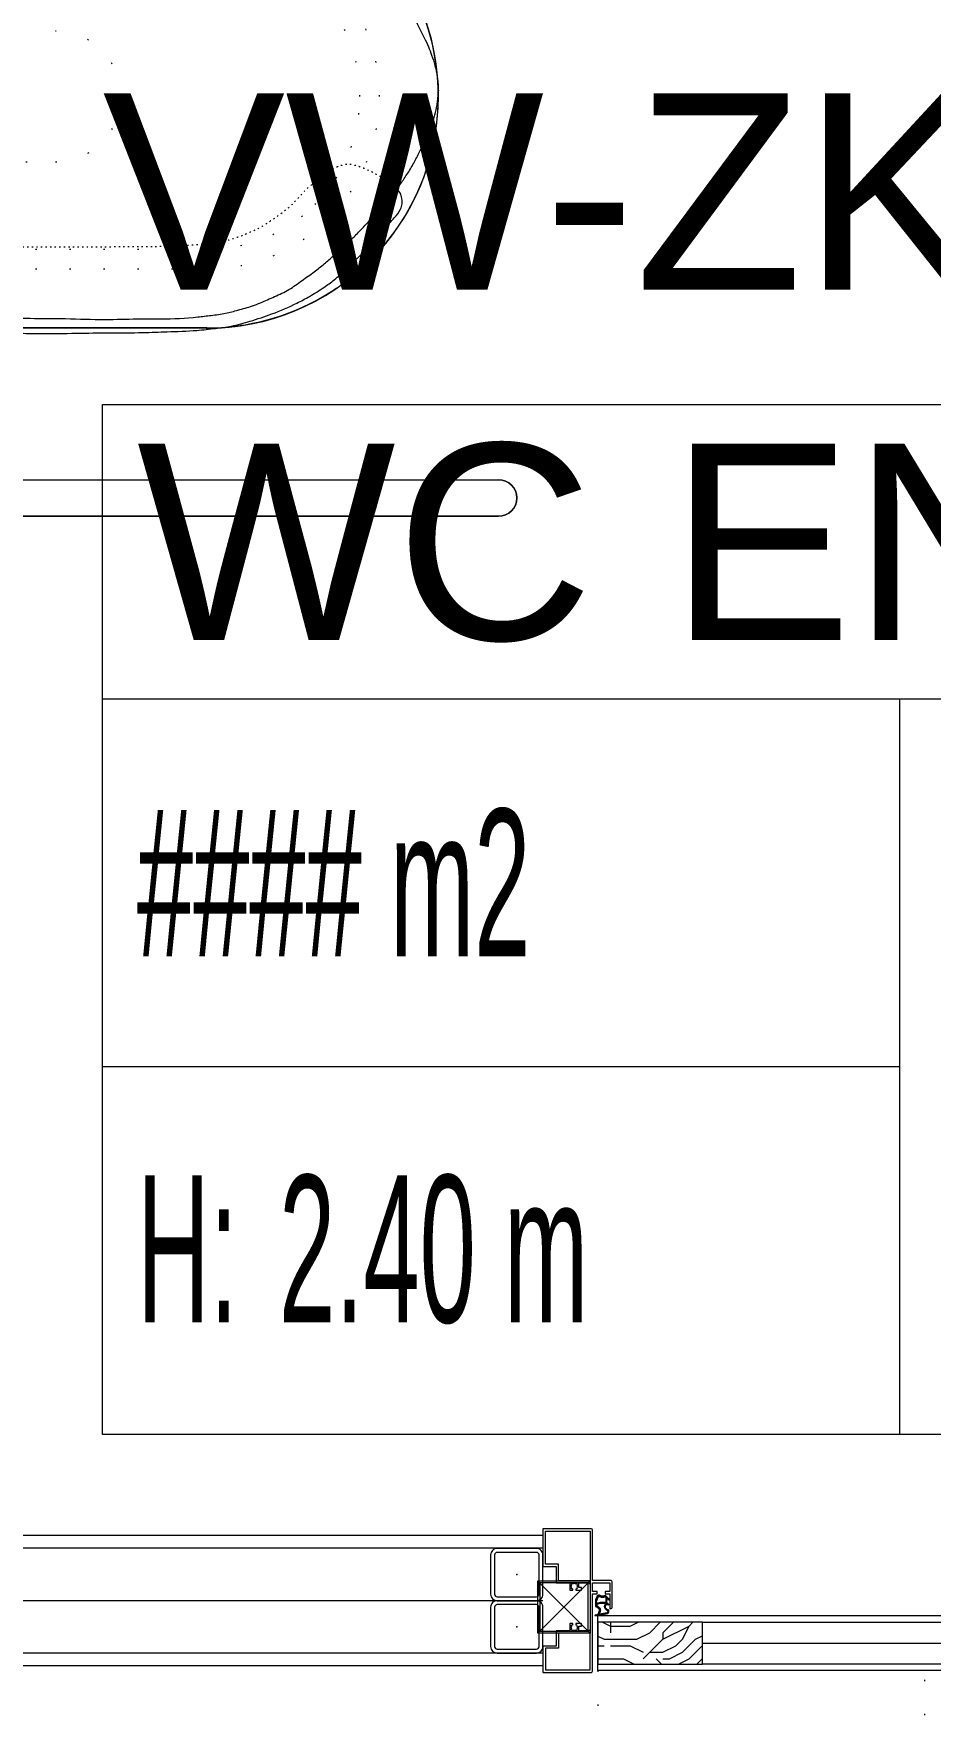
# Model space of a CAD drawing. Extents: x -1286 to 34975, y -230 to 6637.
# Drawn here: x 3289.9 to 3358.5, y 3273.2 to 3402.3 of the extents above; entities that cross this region are included whole.
import ezdxf
from ezdxf.enums import TextEntityAlignment as Align

# ---------------------------------------------------------------- set-up
doc = ezdxf.new("R2010")
doc.units = 0
doc.header["$LTSCALE"] = 20
doc.linetypes.add('DOT2', pattern=[0.125, 0, -0.125])
doc.layers.get('0').update_dxf_attribs({"color": 9, "lineweight": 9})
for name, color, linetype, lineweight in [('05V', 9, 'Continuous', 9), ('06D', 9, 'Continuous', 9), ('09', 9, 'Continuous', 9), ('10', 9, 'Continuous', 9), ('11', 9, 'Continuous', 9), ('12', 9, 'Continuous', 9), ('20', 9, 'DOT2', 9), ('21_MAHAL', 9, 'Continuous', 9), ('33', 9, 'BATTING', 9), ('CAROLACON', 9, 'Continuous', 9), ('VTCONT', 9, 'Continuous', 9)]:
    doc.layers.add(name, color=color, linetype=linetype, lineweight=lineweight)
doc.styles.add('Arial', font='arial.ttf', dxfattribs={"height": 2.5})
doc.styles.add('MuuM_TEXT-STANDART', font='ARIALN.TTF')
doc.linetypes.add('BATTING', pattern='A,0.0001,-0.1,[134,ltypeshp.shx,S=0.1,R=0,X=-0.1,Y=0],-0.2,[134,ltypeshp.shx,S=0.1,R=180,X=0.1,Y=0],-0.1', length=0.4001)

# ---------------------------------------------------------------- blocks, each defined once
blk = doc.blocks.new('h t batı pln')
for p, q in [((-52.5, 0), (52.5, 0)), ((-52.5, -3), (-52.5, 0)), ((52.5, -3), (52.5, 0)), ((-52.5, -3), (52.5, -3)), ((-35.8, -11.9), (-39.8, -11.9)), ((-35.8, -11.9), (-39.8, -11.9)), ((-35.8, -11.6), (-35.8, -19.5)), ((-35.8, -19.5), (-35.8, -11.9)), ((-28.2, -11.1), (-35.2, -11.1)), ((-27.8, -11.6), (-27.8, -28.4)), ((-27.8, -12.2), (-25.8, -12.2)), ((-25.8, -3), (-25.8, -93)), ((-25.8, -27.8), (-25.8, -12.2)), ((-22.8, -3), (-22.8, -93)), ((-21.7, -4), (-21.7, -93)), ((21.8, -4), (-21.7, -4)), ((0, -93), (0, -4)), ((21.8, -4), (21.8, -93)), ((22.8, -3), (22.8, -93)), ((25.8, -3), (25.8, -93)), ((27.8, -12.2), (25.8, -12.2)), ((27.8, -11.6), (27.8, -28.4)), ((28.3, -11.1), (35.3, -11.1)), ((35.8, -11.6), (35.8, -19.5)), ((35.8, -19.5), (35.8, -11.9)), ((35.8, -11.9), (39.8, -11.9)), ((35.8, -11.9), (39.8, -11.9)), ((-35.8, -19.5), (-35.8, -28.1)), ((-35.8, -28.4), (-35.8, -20.5)), ((-34.5, -19.5), (-29, -19.5)), ((-34.5, -20.5), (-29, -20.5)), ((34.5, -19.5), (29, -19.5)), ((34.5, -20.5), (29, -20.5)), ((35.8, -19.5), (35.8, -28.1)), ((35.8, -28.4), (35.8, -20.5)), ((-35.8, -28.1), (-39.8, -28.1)), ((-35.8, -28.1), (-39.8, -28.1)), ((-28.2, -28.9), (-35.2, -28.9)), ((-27.8, -27.8), (-25.8, -27.8)), ((27.8, -27.8), (25.8, -27.8)), ((28.3, -28.9), (35.3, -28.9)), ((35.8, -28.1), (39.8, -28.1)), ((35.8, -28.1), (39.8, -28.1)), ((-25.8, -67.5), (-22.8, -67.5)), ((25.8, -67.5), (22.8, -67.5)), ((25.8, -93), (-25.8, -93)), ((-14, -93), (-14, -746)), ((14, -93), (14, -746))]:
    blk.add_line(p, q)
blk.add_lwpolyline([(35.8, -11.6), (45.4, -11.7), (45.4, -27.6), (35.8, -28.4, -0.414214), (35.3, -28.9), (28.3, -28.9, -0.414214), (27.8, -28.4), (27.8, -27.8), (25.8, -27.8), (25.8, -93), (14, -93), (14, -746, -1), (-14, -746), (-14, -93), (-25.8, -93), (-25.8, -27.8), (-27.8, -27.8), (-27.8, -28.4, -0.414214), (-28.2, -28.9), (-35.2, -28.9, -0.414214), (-35.8, -28.4), (-35.8, -28.1), (-39.8, -28.1, -0.692691), (-39.8, -11.9), (-35.8, -11.9), (-35.8, -11.6, -0.414214), (-35.2, -11.1), (-28.2, -11.1, -0.414214), (-27.8, -11.6), (-27.8, -12.2), (-25.8, -12.2), (-25.8, -3), (-52.5, -3), (-52.5, 0), (52.5, 0), (52.5, -3), (25.8, -3), (25.8, -12.2), (27.8, -12.2), (27.8, -11.6, -0.414214), (28.3, -11.1, 0), (35.3, -11.1, -0.414214)], format="xyb", close=True)
for centre, radius, start, end in [((-38.2, -18.9), 7.15, 102.2903, 181.3942), ((-35.2, -11.6), 0.5, 90, 180), ((-26.6, -15.3), 8.98, 152.1164, 207.8836), ((-36.9, -15.3), 8.98, 332.1164, 27.8836), ((-28.2, -11.6), 0.5, 0, 90), ((28.3, -11.6), 0.5, 90, 180), ((36.9, -15.3), 8.98, 152.1164, 207.8836), ((26.6, -15.3), 8.98, 332.1164, 27.8836), ((35.3, -11.6), 0.5, 0, 90), ((38.2, -18.9), 7.15, 358.6058, 77.7097), ((-65.4, -19.5), 20, 358.6058, 1.3942), ((-65.4, -20.5), 20, 358.6058, 1.3942), ((-38.2, -21.1), 7.15, 178.6058, 257.7097), ((-26.6, -24.7), 8.98, 152.1164, 207.8836), ((-36.9, -24.7), 8.98, 332.1164, 27.8836), ((36.9, -24.7), 8.98, 152.1164, 207.8836), ((26.6, -24.7), 8.98, 332.1164, 27.8836), ((38.2, -21.1), 7.15, 282.2903, 1.3942), ((65.4, -19.5), 20, 178.6058, 181.3942), ((65.4, -20.5), 20, 178.6058, 181.3942), ((-35.2, -28.4), 0.5, 180, 270), ((-28.2, -28.4), 0.5, 270, 0), ((28.3, -28.4), 0.5, 180, 270), ((35.3, -28.4), 0.5, 270, 0), ((0, -746), 14, 180, 0)]:
    blk.add_arc(centre, radius, start, end)
blk = doc.blocks.new('tvl.kapağı')
for p, q in [((44.9, 133.7), (10.8, 133.1)), ((55.3, 130.5), (10.9, 130.2)), ((0, 0), (0, 122.1)), ((0, 119.2), (0, 0.5)), ((0, 0), (0, -122.1)), ((0, -118.7), (0, 0)), ((77.7, 1.4), (77.7, 0)), ((77.7, -1.4), (77.7, 0)), ((44.9, -133.7), (10.8, -133.1)), ((55.3, -130), (10.9, -129.7))]:
    blk.add_line(p, q)
for centre, start, end in [((10.9, 122.1), 91, 180.0064), ((11, 119.2), 90.2692, 180), ((11, -118.7), 180, 269.7308), ((10.9, -122.1), 179.9936, 269)]:
    blk.add_arc(centre, 11, start, end)
for points in [[(44.9, 133.7), (47.8, 133.9), (51.8, 136.2), (55.3, 139.4), (62.5, 146.7), (76.7, 159.3), (81.9, 162.9), (89.1, 167.8), (98.6, 173.5), (110.2, 178.8), (117.1, 181.3), (130, 183.9), (139.8, 184.7), (155.9, 185.4), (174.1, 185.9), (203.6, 185.6), (228.2, 185.3), (254.2, 185.1), (272.9, 184.5), (295.4, 183.4), (309.7, 181.9), (322, 180.1), (336.2, 176.4), (352.9, 170.9), (372.1, 162.6), (381.7, 157.4), (392.6, 150.6), (400.6, 144.7), (409.4, 137.1), (423.1, 123.3), (439.5, 105.3), (446.5, 97.3), (451.3, 90.8), (452.5, 86.7), (452.1, 81.4), (450.8, 78), (447.4, 74.3)], [(44.9, -133.7), (47.8, -133.9), (51.8, -136.2), (55.3, -139.4), (62.5, -146.7), (76.7, -159.3), (81.9, -162.9), (89.1, -167.8), (98.6, -173.5), (110.2, -178.8), (117.1, -181.3), (130, -183.9), (139.8, -184.7), (155.9, -185.4), (174.1, -185.9), (203.6, -185.6), (228.2, -185.3), (254.2, -185.1), (272.9, -184.5), (295.4, -183.4), (309.7, -181.9), (322, -180.1), (336.2, -176.4), (352.9, -170.9), (372.1, -162.6), (381.7, -157.4), (392.6, -150.6), (400.6, -144.7), (409.4, -137.1), (423.1, -123.3), (439.5, -105.3), (446.5, -97.3), (451.3, -90.8), (452.5, -86.7), (452.1, -81.4), (450.8, -78), (447.4, -74.3)]]:
    blk.add_spline(points, degree=3)
for points in [[(55.3, 130.5), (55.9, 130.5), (57.5, 130.7), (61.4, 134.5), (67.7, 139), (75, 145.7), (82, 150.8), (88.3, 154.8), (95.1, 159.2), (102.4, 163.3), (109.8, 166.4), (115.6, 169), (121.5, 170.1), (128.8, 172.1), (139.9, 173), (153.3, 174.1), (172.3, 174.9), (196.1, 174.6), (223.5, 175.9), (247.8, 175), (271.4, 175.4), (290.3, 174.4), (306.7, 172.3), (317.1, 171.2), (327.5, 168.3), (336.5, 165.9), (345.8, 162.2), (355.1, 158), (366.2, 153.1), (375.7, 145.8), (385, 139.6), (392.8, 133.1), (399.9, 127), (407, 120.2), (414.6, 113.7), (421.1, 106.7), (427.3, 100.5), (433.5, 93.7), (439.4, 86.9), (445.5, 80.4), (450.2, 73.4), (455.7, 65.6), (460.8, 57.3), (465.2, 48.6), (469.2, 40.8), (472.6, 33.7), (475.3, 26.6), (477.7, 19.3), (479.1, 12.7), (479.8, 7), (480.1, 3.1), (480.2, 0.7), (480.2, -0.2)], [(55.3, -130), (55.9, -130.1), (57.5, -130.2), (61.4, -134), (67.7, -138.6), (75, -145.3), (82, -150.3), (88.3, -154.3), (95.1, -158.7), (102.4, -162.8), (109.8, -165.9), (115.6, -168.5), (121.5, -169.6), (128.8, -171.6), (139.9, -172.5), (153.3, -173.6), (172.3, -174.5), (196.1, -174.2), (223.5, -175.5), (247.8, -174.5), (271.4, -174.9), (290.3, -173.9), (306.7, -171.9), (317.1, -170.7), (327.5, -167.8), (336.5, -165.4), (345.8, -161.7), (355.1, -157.5), (366.2, -152.7), (375.7, -145.3), (385, -139.1), (392.8, -132.6), (399.9, -126.5), (407, -119.7), (414.6, -113.2), (421.1, -106.3), (427.3, -100), (433.5, -93.2), (439.4, -86.4), (445.5, -79.9), (450.2, -72.9), (455.7, -65.2), (460.8, -56.8), (465.2, -48.2), (469.2, -40.3), (472.6, -33.3), (475.3, -26.2), (477.7, -18.9), (479.1, -12.2), (479.8, -6.6), (480.1, -2.7), (480.2, -0.2), (480.2, 0.6)]]:
    blk.add_open_spline(points, degree=3, knots=[0, 0, 0, 0, 0.670053, 1.731386, 5.799522, 9.4146, 12.618633, 15.348174, 17.666544, 21.562464, 24.540222, 26.579954, 28.525509, 31.145812, 35.007932, 40.772607, 45.987085, 56.043441, 67.145439, 76.206526, 82.931515, 93.305764, 97.079543, 101.208357, 104.812247, 109.050946, 111.493995, 115.829946, 120.356803, 124.839651, 129.022943, 132.700024, 136.11481, 139.368033, 143.540906, 147.154174, 149.916644, 153.284947, 157.303026, 159.826393, 163.181112, 166.59516, 170.347088, 173.979284, 177.294221, 180.093785, 182.621202, 185.704146, 188.557041, 190.160144, 191.966636, 192.881659, 192.881659, 192.881659, 192.881659])
at = {"linetype": 'DOT2'}
for points in [[(447.4, 74.3), (446.1, 73.2), (443.4, 71.1), (439.3, 68), (434.7, 65.4), (430.3, 62.7), (425.9, 60.6), (421.5, 58.9), (417.2, 57.4), (412.9, 56.4), (408.8, 56.5), (404.7, 57.8), (400.3, 59.2), (395.3, 61.8), (390.9, 65.3), (384.2, 71.1), (376.8, 77.7), (369.7, 86), (362.8, 92), (355.1, 97.7), (347.8, 102.6), (340.8, 106.5), (335.3, 108.9), (329.1, 111.5), (323.4, 113.4), (317.3, 115.1), (310.4, 117.4), (302.3, 117.5), (291, 118.5), (278.2, 119.3), (248.6, 119.6), (205.2, 119.8), (164, 120), (139.8, 119.4), (133.4, 117.8), (127.6, 115.3), (120.9, 111.7), (113.6, 106.7), (106.7, 102), (101.6, 97.3), (97.5, 92.9), (94, 88.7), (91.5, 84.3), (88.2, 79.5), (85.5, 73.6), (82.5, 67.1), (80.5, 61.2), (79.9, 55.6), (79.1, 50.1), (78.7, 42.2), (77.2, 30), (77.7, 15.7), (77.7, 5.5), (77.7, 1.4)], [(447.4, -74.3), (446.1, -73.2), (443.4, -71.1), (439.3, -68), (434.7, -65.4), (430.3, -62.7), (425.9, -60.6), (421.5, -58.9), (417.2, -57.4), (412.9, -56.4), (408.8, -56.5), (404.7, -57.8), (400.3, -59.2), (395.3, -61.8), (390.9, -65.3), (384.2, -71.1), (376.8, -77.7), (369.7, -86), (362.8, -92), (355.1, -97.7), (347.8, -102.6), (340.8, -106.5), (335.3, -108.9), (329.1, -111.5), (323.4, -113.4), (317.3, -115.1), (310.4, -117.4), (302.3, -117.5), (291, -118.5), (278.2, -119.3), (248.6, -119.6), (205.2, -119.8), (164, -120), (139.8, -119.4), (133.4, -117.8), (127.6, -115.3), (120.9, -111.7), (113.6, -106.7), (106.7, -102), (101.6, -97.3), (97.5, -92.9), (94, -88.7), (91.5, -84.3), (88.2, -79.5), (85.5, -73.6), (82.5, -67.1), (80.5, -61.2), (79.9, -55.6), (79.1, -50.1), (78.7, -42.2), (77.2, -30), (77.7, -15.7), (77.7, -5.5), (77.7, -1.4)]]:
    blk.add_open_spline(points, degree=3, knots=[0, 0, 0, 0, 0.0099303, 0.0202215, 0.0306674, 0.0413663, 0.0507713, 0.059941, 0.0696673, 0.0778303, 0.0859125, 0.0939614, 0.1030097, 0.113776, 0.1267303, 0.1367355, 0.1662266, 0.186192, 0.2013391, 0.2208384, 0.2433028, 0.253562, 0.2685862, 0.2786958, 0.2934882, 0.3047056, 0.3163007, 0.336514, 0.352379, 0.3840151, 0.413194, 0.528474, 0.642339, 0.6592048, 0.6720997, 0.6814004, 0.696872, 0.7173061, 0.7338401, 0.7467809, 0.7583704, 0.7698561, 0.7790405, 0.7883449, 0.8046691, 0.8176949, 0.8305398, 0.8417373, 0.8509784, 0.8644654, 0.8885075, 0.9243506, 0.9492096, 0.9492096, 0.9492096, 0.9492096], dxfattribs=at)
blk = doc.blocks.new('eng. stndrt wc')
blk.add_line((-68.13, -52.24), (-68.09, -5.05))
at = {"layer": 'CAROLACON', "color": 0}
for centre, start, end in [((-50.38, -52.25), 179.9639, 270), ((-50.35, -52.25), 270, 0.0361)]:
    blk.add_arc(centre, 17.75, start, end, dxfattribs=at)
at = {"layer": 'VTCONT', "color": 0}
blk.add_line((-68.09, -52.3), (-68.09, 0), dxfattribs=at)
at = {"layer": 'VTCONT', "color": 0, "linetype": 'DOT2'}
for p, q in [((-63.59, -52.3), (-63.59, -33)), ((-62.09, -52.3), (-62.09, -34.5)), ((-55.4, -38.46), (-55.4, -40.72))]:
    blk.add_line(p, q, dxfattribs=at)
for centre, radius, start, end in [((-50.4, -40.72), 5, 180, 270), ((-50.4, -40.72), 5, 270, 0), ((-50.38, -52.3), 17.7, 180, 224.9993), ((-50.39, -52.3), 13.2, 180, 224.9992), ((-50.39, -52.3), 11.7, 180, 224.9992), ((-50.39, -52.3), 11.7, 224.9997, 270.0001), ((-50.39, -52.3), 11.7, 270, 315.0002), ((-50.39, -52.3), 13.2, 224.9997, 270), ((-50.39, -52.3), 13.2, 270, 315.0002)]:
    blk.add_arc(centre, radius, start, end, dxfattribs=at)
at = {"layer": 'VTCONT', "color": 0}
blk.add_arc((-50.39, -52.3), 17.7, 179.9995, 0.0005, dxfattribs=at)
at = {"xscale": 0.1, "yscale": 0.1, "zscale": 0.1}
blk.add_blockref('h t batı pln', (-81.1, 0), dxfattribs=at)
at = {"extrusion": (0, 0, -1), "xscale": -0.1, "yscale": 0.1, "zscale": -0.1, "rotation": 90}
blk.add_blockref('tvl.kapağı', (49.94, -21.98), dxfattribs=at)
blk = doc.blocks.new('Prf-40x40')
for points in [[(1.5, -2), (-1.5, -2, -0.414214), (-2, -1.5), (-2, 1.5, -0.414214), (-1.5, 2), (1.5, 2, -0.414214), (2, 1.5), (2, -1.5, -0.414214)], [(1.5, -1.7), (-1.5, -1.7, -0.414214), (-1.7, -1.5), (-1.7, 1.5, -0.414214), (-1.5, 1.7), (1.5, 1.7, -0.414214), (1.7, 1.5), (1.7, -1.5, -0.414214)]]:
    blk.add_lwpolyline(points, format="xyb", close=True)
blk.add_point((0, 0))
blk = doc.blocks.new('p-korkasa_40x40')
at = {"layer": '10'}
for points in [[(-2, -2), (-2, -2, 4.557572), (-2, -2), (2, -2, 6.895317), (2, -2), (2, -2), (2, 2), (-2, 2), (-2, -2)], [(-1.85, -1.85), (-1.85, 1.85), (1.85, 1.85), (1.85, -1.85), (-1.85, -1.85, -4.556435), (-1.85, -1.85)]]:
    blk.add_lwpolyline(points, format="xyb", close=True, dxfattribs=at)
for points in [[(2, -2), (-2, 2)], [(2, 2), (-2, -1.97)]]:
    blk.add_lwpolyline(points, dxfattribs=at)
blk = doc.blocks.new('p-krt-100lukahsapkapi')
at = {"layer": '09'}
h = blk.add_hatch(dxfattribs=at)
h.set_pattern_fill('LOGEND', color=256, scale=10, style=0)
h.set_pattern_definition([(360, (-13216.04, 12680.983), (10, -10), [3, -7]), (360, (-13216.04, 12680.483), (10, -10), [3, -7]), (360, (-13215.54, 12679.483), (10, -10), [2, -8]), (360, (-13215.04, 12678.483), (10, -10), [1.5, -8.5]), (360, (-13215.04, 12677.483), (10, -10), [1, -9]), (360, (-13217.54, 12676.483), (10, -10), [0.5, -2.5, 0.5, -6.5]), (360, (-13216.04, 12675.983), (10, -10), [0.5, -4, 1.5, -4]), (360, (-13214.04, 12675.483), (10, -10), [0.5, -0.5, 0.5, -8.5]), (360, (-13214.54, 12674.983), (10, -10), [0.5, -9.5]), (360, (-13215.04, 12673.983), (10, -10), [1.5, -8.5]), (360, (-13215.04, 12672.983), (10, -10), [2, -8]), (360, (-13215.54, 12671.983), (10, -10), [2.5, -3, 0.5, -4]), (270, (-13219.54, 12677.983), (-10, -10), [0.5, -1, 2.5, -6]), (270, (-13219.04, 12676.983), (-10, -10), [0.5, -0.5, 1.5, -7.5]), (270, (-13218.54, 12672.983), (-10, -10), [1, -9]), (270, (-13218.04, 12676.983), (-10, -10), [2, -3, 0.5, -4.5]), (270, (-13217.54, 12671.483), (-10, -10), [0.5, -9.5]), (270, (-13217.04, 12676.483), (-10, -10), [1.5, -8.5]), (270, (-13216.04, 12675.983), (-10, -10), [1, -9]), (270, (-13215.04, 12675.983), (-10, -10), [0.5, -1.5, 1.5, -6.5]), (270, (-13214.54, 12675.483), (-10, -10), [0.5, -9.5]), (270, (-13214.04, 12677.483), (-10, -10), [1.4, -8.6]), (270, (-13213.54, 12679.483), (-10, -10), [1, -9]), (270, (-13212.54, 12675.483), (-10, -10), [0.5, -9.5]), (270, (-13211.54, 12675.983), (-10, -10), [1.5, -8.5]), (270, (-13210.54, 12675.983), (-10, -10), [1.5, -8.5]), (315, (-13212.0395, 12679.983), (-3e-15, -10), [0.7071, -0.7071, 0.7071, -12.0208356]), (315, (-13214.0395, 12677.483), (-3e-15, -10), [1.4142, -12.7279356]), (315, (-13218.0395, 12672.483), (-3e-15, -10), [1.4142, -12.7279356]), (315, (-13216.0395, 12674.983), (-3e-15, -10), [1.4142, -12.7279356]), (315, (-13215.5395, 12676.983), (-3e-15, -10), [1.4142, -12.7279356]), (315, (-13212.5395, 12678.983), (-3e-15, -10), [1.4142, -12.7279356]), (315, (-13213.5395, 12678.483), (-3e-15, -10), [2.12132, -12.0208156]), (315, (-13216.5395, 12673.983), (-3e-15, -10), [0.7071, -13.4350356]), (315, (-13217.0395, 12672.983), (-3e-15, -10), [0.7071, -13.4350356]), (315, (-13213.0395, 12672.983), (-3e-15, -10), [0.7071, -13.4350356]), (315, (-13217.0395, 12677.983), (-3e-15, -10), [0.7071, -13.4350356]), (315, (-13211.5395, 12674.483), (-3e-15, -10), [0.7071, -13.4350356]), (315, (-13215.0395, 12675.483), (-3e-15, -10), [0.7071, -13.4350356]), (315, (-13214.0395, 12674.483), (-3e-15, -10), [0.7071, -13.4350356]), (225, (-13214.5395, 12676.483), (-10, 3e-15), [0.7071, -0.7071, 2.12132, -10.6066156]), (225, (-13213.0395, 12676.483), (-10, 3e-15), [0.7071, -13.4350356]), (225, (-13213.0395, 12679.983), (-10, 3e-15), [0.7071, -13.4350356]), (225, (-13215.0395, 12677.483), (-10, 3e-15), [0.7071, -13.4350356]), (225, (-13213.5395, 12675.483), (-10, 3e-15), [0.7071, -13.4350356]), (225, (-13216.0395, 12677.983), (-10, 3e-15), [0.7071, -13.4350356]), (225, (-13212.0395, 12677.983), (-10, 3e-15), [0.7071, -13.4350356]), (225, (-13219.0395, 12680.983), (-10, 3e-15), [0.7071, -13.4350356]), (225, (-13218.5395, 12680.483), (-10, 3e-15), [1.4142, -12.7279356]), (225, (-13218.0395, 12679.983), (-10, 3e-15), [1.4142, -12.7279356]), (225, (-13217.0395, 12679.983), (-10, 3e-15), [1.4142, -12.7279356]), (225, (-13216.5395, 12678.983), (-10, 3e-15), [1.4142, -12.7279356]), (225, (-13212.5395, 12674.983), (-10, 3e-15), [1.4142, -12.7279356]), (225, (-13210.5395, 12679.983), (-10, 3e-15), [1.4142, -12.7279356]), (225, (-13210.0395, 12671.983), (-10, 3e-15), [1.4142, -12.7279356]), (225, (-13210.0395, 12672.983), (-10, 3e-15), [1.4142, -12.7279356]), (225, (-13211.0395, 12673.483), (-10, 3e-15), [1.4142, -12.7279356]), (225, (-13218.0395, 12673.483), (-10, 3e-15), [2.12132, -12.0208156]), (225, (-13211.5395, 12674.483), (-10, 3e-15), [2.12132, -12.0208156]), (333.43495, (-13217.0395, 12671.483), (10, -4e-09), [1.118, -21.24268]), (333.43495, (-13217.0395, 12676.483), (10, -4e-09), [1.118, -21.24268]), (333.43495, (-13216.0395, 12673.483), (10, -4e-09), [1.118, -21.24268]), (333.43495, (-13213.0395, 12680.483), (10, -4e-09), [1.118, -21.24268]), (333.43495, (-13213.5395, 12679.483), (10, -4e-09), [1.118, -21.24268]), (333.43495, (-13216.5395, 12677.483), (10, -4e-09), [1.118, -21.24268]), (333.43495, (-13216.5395, 12672.483), (10, -4e-09), [1.118, -21.24268]), (333.43495, (-13213.5395, 12675.483), (10, -4e-09), [2.236, -20.12468]), (296.56505, (-13213.5395, 12673.983), (5e-10, -10), [1.118, -21.24268]), (296.56505, (-13212.0395, 12676.983), (5e-10, -10), [1.118, -21.24268]), (296.56505, (-13217.0395, 12674.983), (5e-10, -10), [1.118, -21.24268]), (296.56505, (-13219.0395, 12674.483), (5e-10, -10), [1.118, -21.24268]), (296.56505, (-13213.0395, 12676.483), (5e-10, -10), [1.118, -21.24268]), (296.56505, (-13214.0395, 12676.483), (5e-10, -10), [1.118, -21.24268]), (296.56505, (-13218.0395, 12674.983), (5e-10, -10), [2.236, -20.12468]), (296.56505, (-13210.5395, 12678.483), (5e-10, -10), [2.236, -20.12468]), (296.56505, (-13211.5395, 12677.983), (5e-10, -10), [2.236, -20.12468]), (243.43495, (-13219.5395, 12679.483), (-4e-09, -10), [1.118, -21.24268]), (243.43495, (-13219.5395, 12673.983), (-4e-09, -10), [1.118, -21.24268]), (243.43495, (-13217.5395, 12680.983), (-4e-09, -10), [1.118, -21.24268]), (243.43495, (-13218.5395, 12671.983), (-4e-09, -10), [1.118, -21.24268]), (243.43495, (-13217.5395, 12677.983), (-4e-09, -10), [1.118, -21.24268]), (243.43495, (-13215.5395, 12676.983), (-4e-09, -10), [1.118, -21.24268]), (243.43495, (-13214.5395, 12674.983), (-4e-09, -10), [1.118, -21.24268]), (243.43495, (-13219.0395, 12678.983), (3.2e-06, -10.0000016), [1.118, -21.24268]), (243.43495, (-13216.5395, 12677.483), (-4e-09, -10), [1.118, -21.24268]), (243.43495, (-13213.5395, 12678.483), (-4e-09, -10), [1.118, -21.24268]), (243.43495, (-13212.5395, 12677.483), (-4e-09, -10), [1.118, -21.24268]), (243.43495, (-13210.5395, 12674.483), (-4e-09, -10), [1.118, -21.24268]), (243.43495, (-13218.0395, 12671.483), (-4e-09, -10), [1.118, -21.24268]), (243.43495, (-13219.5395, 12671.983), (-4e-09, -10), [2.236, -20.12468]), (243.43495, (-13218.0395, 12678.983), (-4e-09, -10), [2.236, -20.12468]), (206.56505, (-13219.5395, 12680.483), (-10, -5e-10), [1.118, -21.24268]), (206.56505, (-13211.0395, 12680.983), (-10, -5e-10), [1.118, -21.24268]), (206.56505, (-13211.5395, 12675.983), (-10, -5e-10), [1.118, -21.24268]), (206.56505, (-13215.5395, 12679.483), (-10, -5e-10), [1.118, -21.24268]), (206.56505, (-13216.0395, 12680.483), (-10, -5e-10), [1.118, -21.24268]), (206.56505, (-13215.0395, 12678.483), (-10, -5e-10), [1.118, -21.24268]), (206.56505, (-13212.0395, 12672.483), (-10, -5e-10), [1.118, -21.24268]), (206.56505, (-13211.0395, 12671.983), (-10, -5e-10), [2.236, -20.12468])])
h.paths.add_polyline_path([(6.65, -4.2), (6.65, -12.2), (9.85, -12.2), (9.85, -4.2)])
at = {"layer": '10'}
h = blk.add_hatch(color=256, dxfattribs=at)
edge = h.paths.add_edge_path()
edge.add_spline(control_points=[(4.94, -5.09), (4.89, -5.05), (4.79, -4.98), (4.7, -4.87), (4.59, -4.78), (4.64, -4.67), (4.68, -4.57), (4.66, -4.46), (4.59, -4.38), (4.59, -4.29), (4.59, -4.17), (4.75, -4.1), (4.92, -4.02), (5.16, -4), (5.32, -4.02), (5.46, -4.01), (5.48, -4.13), (5.56, -4.2), (5.64, -4.31), (5.77, -4.29), (5.89, -4.27), (6.03, -4.23), (6.08, -4.11), (6.13, -3.93), (6.15, -3.98), (6.16, -4)], knot_values=[0, 0, 0, 0, 1.972481, 3.574486, 4.459232, 5.627327, 6.631388, 7.787073, 8.750153, 9.776377, 10.52172, 11.983185, 14.349038, 16.622963, 18.666606, 19.53266, 20.303207, 21.531065, 22.895002, 24.140503, 24.941405, 26.576439, 28.121431, 29.408424, 30.069043, 30.069043, 30.069043, 30.069043], degree=3, periodic=0)
edge.add_arc((6.14, -4.01), 0.02, 350.3039, 376.2766, ccw=False)
edge.add_line((6.16, -4.01), (5.99, -4.96))
edge.add_spline(control_points=[(5.99, -4.96), (5.95, -4.99), (5.88, -5.04), (5.78, -5.05), (5.72, -5.03), (5.72, -5.03), (5.7, -4.96), (5.7, -4.96)], knot_values=[0, 0, 0, 0, 0.223005, 0.446978, 0.802266, 1.018677, 1.060394, 1.060394, 1.060394, 1.060394], degree=3, periodic=0)
edge.add_arc((5.47, -5.02), 0.24, 372.8446, 501.1424)
edge.add_spline(control_points=[(5.28, -4.86), (5.3, -4.89), (5.29, -4.95), (5.35, -5.05), (5.23, -5.04), (5.22, -4.85), (5.06, -4.91), (4.82, -4.9), (4.95, -5.02), (4.95, -5.07), (4.94, -5.09)], knot_values=[1.684533, 1.684533, 1.684533, 1.684533, 1.827513, 2.001132, 2.034133, 2.383878, 2.57075, 2.817302, 2.995365, 3.101802, 3.101802, 3.101802, 3.101802], degree=3, periodic=0)
edge = h.paths.add_edge_path(flags=16)
edge.add_spline(control_points=[(5.97, -4.31), (5.95, -4.32), (5.93, -4.34), (5.89, -4.36), (5.88, -4.37), (5.87, -4.37)], knot_values=[4.696286, 4.696286, 4.696286, 4.696286, 4.796123, 4.796123, 4.85442, 4.85442, 4.85442, 4.85442], degree=3, periodic=0)
edge.add_spline(control_points=[(5.87, -4.37), (5.87, -4.37), (5.87, -4.37), (5.86, -4.37), (5.85, -4.37), (5.83, -4.38), (5.82, -4.38), (5.81, -4.38), (5.8, -4.38), (5.77, -4.38), (5.75, -4.39), (5.71, -4.39), (5.69, -4.39), (5.65, -4.38), (5.64, -4.38), (5.61, -4.37), (5.59, -4.36), (5.56, -4.34), (5.55, -4.33), (5.52, -4.31), (5.51, -4.29), (5.49, -4.27), (5.49, -4.26), (5.47, -4.24), (5.46, -4.23), (5.44, -4.21), (5.43, -4.18), (5.41, -4.16)], knot_values=[3.795206, 3.795206, 3.795206, 3.795206, 3.825435, 3.825435, 3.876176, 3.876176, 3.92312, 3.92312, 3.970064, 3.970064, 4.05608, 4.05608, 4.142095, 4.142095, 4.181856, 4.181856, 4.244412, 4.244412, 4.309456, 4.309456, 4.374501, 4.374501, 4.4364, 4.4364, 4.4983, 4.4983, 4.605733, 4.605733, 4.605733, 4.605733], degree=3, periodic=0)
edge.add_arc((5.34, -4.19), 0.076, 386.2267, 512.7778)
edge.add_arc((6.25, -4.58), 1.06, 156.6238, 191.1623)
edge.add_arc((5.23, -4.78), 0.02, 191.0999, 300.1954)
edge.add_arc((5.45, -5.06), 0.342, 24.4881, 128.8713, ccw=False)
edge.add_arc((5.83, -4.9), 0.0708, 198.1816, 359.8423)
edge.add_line((5.9, -4.9), (6, -4.33))
edge.add_arc((5.98, -4.32), 0.02, 350.3039, 494.3622)
edge = h.paths.add_edge_path(flags=16)
edge.add_spline(control_points=[(5.1, -4.07), (5.1, -4.07), (5.09, -4.07), (5.06, -4.08), (5.03, -4.09), (4.99, -4.11), (4.99, -4.11), (4.99, -4.11)], knot_values=[2.606882, 2.606882, 2.606882, 2.606882, 2.618309, 2.618309, 2.814705, 2.814705, 2.821436, 2.821436, 2.821436, 2.821436], degree=3, periodic=0)
edge.add_spline(control_points=[(4.99, -4.11), (4.96, -4.12), (4.92, -4.13), (4.89, -4.14), (4.89, -4.14), (4.89, -4.14)], knot_values=[2.408074, 2.408074, 2.408074, 2.408074, 2.597739, 2.597739, 2.606882, 2.606882, 2.606882, 2.606882], degree=3, periodic=0)
edge.add_spline(control_points=[(4.89, -4.14), (4.87, -4.15), (4.86, -4.15), (4.83, -4.17), (4.81, -4.17), (4.78, -4.19), (4.77, -4.19), (4.76, -4.2)], knot_values=[2.149006, 2.149006, 2.149006, 2.149006, 2.238061, 2.238061, 2.336259, 2.336259, 2.408074, 2.408074, 2.408074, 2.408074], degree=3, periodic=0)
edge.add_spline(control_points=[(4.76, -4.2), (4.75, -4.2), (4.75, -4.2), (4.73, -4.21), (4.73, -4.21), (4.71, -4.22), (4.71, -4.22), (4.7, -4.23), (4.69, -4.23), (4.69, -4.23)], knot_values=[1.977607, 1.977607, 1.977607, 1.977607, 2.00399, 2.00399, 2.053089, 2.053089, 2.101048, 2.101048, 2.149006, 2.149006, 2.149006, 2.149006], degree=3, periodic=0)
edge.add_arc((4.7, -4.25), 0.02, 128.4336, 179.4444)
edge.add_spline(control_points=[(4.68, -4.25), (4.68, -4.25), (4.68, -4.25), (4.68, -4.26), (4.68, -4.26), (4.68, -4.28), (4.68, -4.29), (4.68, -4.3)], knot_values=[1.698781, 1.698781, 1.698781, 1.698781, 1.709176, 1.709176, 1.751194, 1.751194, 1.814824, 1.814824, 1.814824, 1.814824], degree=3, periodic=0)
edge.add_spline(control_points=[(4.68, -4.3), (4.68, -4.3), (4.68, -4.3), (4.68, -4.31), (4.68, -4.32), (4.68, -4.33), (4.68, -4.33), (4.68, -4.34), (4.68, -4.34), (4.68, -4.34), (4.69, -4.35), (4.69, -4.35), (4.69, -4.35), (4.69, -4.35), (4.69, -4.36), (4.69, -4.36), (4.69, -4.36), (4.7, -4.36)], knot_values=[1.498289, 1.498289, 1.498289, 1.498289, 1.4989, 1.4989, 1.556387, 1.556387, 1.58513, 1.58513, 1.613874, 1.613874, 1.646409, 1.646409, 1.665385, 1.665385, 1.684361, 1.684361, 1.698781, 1.698781, 1.698781, 1.698781], degree=3, periodic=0)
edge.add_line((4.7, -4.36), (4.72, -4.41))
edge.add_line((4.72, -4.41), (4.75, -4.49))
edge.add_line((4.75, -4.49), (4.76, -4.57))
edge.add_line((4.76, -4.57), (4.74, -4.67))
edge.add_spline(control_points=[(4.74, -4.67), (4.74, -4.68), (4.73, -4.69), (4.72, -4.72), (4.72, -4.73), (4.71, -4.75)], knot_values=[0.932214, 0.932214, 0.932214, 0.932214, 0.972815, 0.972815, 1.05928, 1.05928, 1.05928, 1.05928], degree=3, periodic=0)
edge.add_arc((4.73, -4.75), 0.02, 155.8712, 228.8124)
edge.add_spline(control_points=[(4.72, -4.77), (4.72, -4.77), (4.73, -4.78), (4.74, -4.79), (4.74, -4.79), (4.74, -4.79)], knot_values=[0.619149, 0.619149, 0.619149, 0.619149, 0.680038, 0.680038, 0.680134, 0.680134, 0.680134, 0.680134], degree=3, periodic=0)
edge.add_line((4.74, -4.79), (4.77, -4.82))
edge.add_arc((4.82, -4.76), 0.076, 225.6174, 248.1751)
edge.add_line((4.8, -4.83), (4.87, -4.84))
edge.add_line((4.87, -4.84), (4.95, -4.83))
edge.add_line((4.95, -4.83), (5.03, -4.83))
edge.add_line((5.03, -4.83), (5.08, -4.83))
edge.add_line((5.08, -4.83), (5.08, -4.83))
edge.add_arc((5.07, -4.75), 0.076, 277.7459, 367.2282)
edge.add_line((5.15, -4.74), (5.15, -4.74))
edge.add_line((5.15, -4.74), (5.13, -4.68))
edge.add_line((5.13, -4.68), (5.12, -4.58))
edge.add_line((5.12, -4.58), (5.13, -4.46))
edge.add_line((5.13, -4.46), (5.13, -4.39))
edge.add_line((5.13, -4.39), (5.16, -4.25))
edge.add_arc((6.11, -4.53), 0.983, 158.9159, 163.3259, ccw=False)
edge.add_arc((5.12, -4.15), 0.076, 336.3055, 465.435)
for p, q in [((4.83, -4.84), (5.08, -4.83)), ((6, -4.33), (5.9, -4.9)), ((6.16, -4.01), (5.99, -4.96))]:
    blk.add_line(p, q, dxfattribs=at)
blk.add_lwpolyline([(2.35, 0, -0.414214), (2.38, -0.02), (2.38, -1), (3.61, -1, -0.414214), (3.64, -1.02), (3.64, -2.05), (4.2, -2.05), (4.2, -2.28), (4.09, -2.28), (4.13, -2.24, 0.091673), (4.05, -2.17), (4.02, -2.2, 0.288261), (3.78, -2.2), (3.74, -2.17, 0.091673), (3.67, -2.24), (3.71, -2.28, 0.288261), (3.71, -2.52), (3.67, -2.55, 0.091673), (3.74, -2.62), (3.78, -2.59, 0.288261), (4.02, -2.59), (4.05, -2.62, 0.091673), (4.13, -2.55), (4.09, -2.52), (4.2, -2.52), (4.2, -2.92, -0.414214), (4.17, -2.95), (4.02, -2.95, -0.414214), (4, -2.92), (4, -2.75), (3.64, -2.75), (3.64, -3.45, 0.414214), (3.79, -3.6), (7.17, -3.6, 0.414214), (7.32, -3.45), (7.32, -2.75), (6.96, -2.75), (6.96, -2.92, -0.414214), (6.94, -2.95), (6.79, -2.95, -0.414214), (6.76, -2.92), (6.76, -2.52), (6.87, -2.52), (6.83, -2.55, 0.091673), (6.91, -2.62), (6.94, -2.59, 0.288261), (7.18, -2.59), (7.22, -2.62, 0.091673), (7.29, -2.55), (7.25, -2.52, 0.288261), (7.25, -2.28), (7.29, -2.24, 0.091673), (7.22, -2.17), (7.18, -2.2, 0.288261), (6.94, -2.2), (6.91, -2.17, 0.091673), (6.83, -2.24), (6.87, -2.28), (6.76, -2.28), (6.76, -2.05), (7.32, -2.05), (7.32, -1.02, -0.414214), (7.34, -1), (8.48, -1), (8.48, -0.02, -0.414214), (8.5, 0), (10.47, 0, -0.414214), (10.5, -0.02), (10.5, -3.65, -0.414214), (10.35, -3.8), (4.48, -3.8), (4.48, -4.12, -0.414214), (4.45, -4.15), (4.32, -4.15, -0.414214), (4.3, -4.12), (4.3, -3.8), (3.64, -3.8), (3.64, -5.12), (4.3, -5.12), (4.3, -4.79, -0.414214), (4.32, -4.77), (4.45, -4.77, -0.414214), (4.48, -4.79), (4.48, -5.12), (5.62, -5.12), (5.62, -5.15, -0.414214), (5.47, -5.3), (3.61, -5.3, -0.414214), (3.46, -5.15), (3.46, -3.8), (-0.35, -3.8, -0.414214), (-0.5, -3.65), (-0.5, -0.02, -0.414214), (-0.48, 0)], format="xyb", close=True, dxfattribs=at)
for points in [[(-0.3, -0.2), (-0.3, -3.6), (3.48, -3.6), (3.48, -1.18), (2.22, -1.18), (2.22, -0.2)], [(7.48, -1.18), (8.64, -1.18), (8.64, -0.2), (10.3, -0.2), (10.3, -3.6), (7.48, -3.6)]]:
    blk.add_lwpolyline(points, close=True, dxfattribs=at)
blk.add_lwpolyline([(5.19, -4.14), (5.16, -4.25), (5.13, -4.39), (5.13, -4.46), (5.12, -4.58), (5.13, -4.68), (5.15, -4.74), (5.13, -4.8), (5.08, -4.83), (5.03, -4.83), (4.95, -4.83), (4.87, -4.84), (4.8, -4.83), (4.77, -4.82), (4.74, -4.79), (4.71, -4.76), (4.74, -4.67), (4.76, -4.57), (4.75, -4.49), (4.72, -4.41), (4.7, -4.36), (4.68, -4.3), (4.69, -4.23), (4.76, -4.2), (4.89, -4.14), (4.99, -4.11), (5.1, -4.07), (5.18, -4.1), (5.18, -4.1), (5.19, -4.14)], dxfattribs=at)
for centre, radius, start, end in [((4.7, -4.25), 0.02, 128.4336, 173.2033), ((4.73, -4.75), 0.02, 158.8417, 227.7427), ((4.82, -4.76), 0.076, 225.6174, 270.7329), ((5.07, -4.75), 0.076, 277.7459, 5.7821), ((5.12, -4.15), 0.076, 336.3055, 105.435), ((6.11, -4.53), 0.983, 158.9159, 192.4907), ((6.25, -4.58), 1.06, 156.6238, 191.1647), ((5.23, -4.78), 0.02, 191.2271, 300.1954), ((5.45, -5.06), 0.342, 24.4547, 128.8713), ((5.34, -4.19), 0.076, 26.2267, 152.7778), ((5.47, -5.02), 0.24, 12.8446, 141.1424), ((5.83, -4.9), 0.0708, 197.4548, 1.5695), ((5.98, -4.32), 0.02, 350.3039, 134.3622)]:
    blk.add_arc(centre, radius, start, end, dxfattribs=at)
for points, knots in [([(4.94, -5.09), (4.89, -5.05), (4.79, -4.98), (4.7, -4.87), (4.59, -4.78), (4.64, -4.67), (4.68, -4.57), (4.66, -4.46), (4.59, -4.38), (4.59, -4.29), (4.59, -4.17), (4.75, -4.1), (4.92, -4.02), (5.16, -4), (5.32, -4.02), (5.46, -4.01), (5.48, -4.13), (5.56, -4.2), (5.64, -4.31), (5.77, -4.29), (5.89, -4.27), (6.03, -4.23), (6.1, -4.11), (6.13, -3.93), (6.15, -3.98), (6.16, -4)], [0, 0, 0, 0, 1.972481, 3.574486, 4.459232, 5.627327, 6.631388, 7.787073, 8.750153, 9.776377, 10.52172, 11.983185, 14.349038, 16.622963, 18.666606, 19.53266, 20.303207, 21.531065, 22.895002, 24.140503, 24.941405, 26.576439, 28.121431, 29.408424, 30.069043, 30.069043, 30.069043, 30.069043]), ([(4.71, -4.75), (4.72, -4.73), (4.72, -4.72), (4.74, -4.69), (4.74, -4.67), (4.75, -4.64), (4.76, -4.63), (4.76, -4.59), (4.76, -4.57), (4.76, -4.53), (4.76, -4.51), (4.75, -4.47), (4.74, -4.45), (4.73, -4.42), (4.72, -4.41), (4.71, -4.4), (4.71, -4.39), (4.7, -4.37), (4.7, -4.36), (4.69, -4.36), (4.69, -4.35), (4.69, -4.35), (4.69, -4.35), (4.69, -4.35), (4.68, -4.34), (4.68, -4.34), (4.68, -4.34), (4.68, -4.33), (4.68, -4.33), (4.68, -4.32), (4.68, -4.31), (4.68, -4.29), (4.68, -4.28), (4.68, -4.26), (4.68, -4.26), (4.68, -4.25), (4.68, -4.25), (4.68, -4.25)], [0.9322139, 0.9322139, 0.9322139, 0.9322139, 1.0186789, 1.0186789, 1.0825561, 1.0825561, 1.1464333, 1.1464333, 1.2253969, 1.2253969, 1.3043605, 1.3043605, 1.37226, 1.37226, 1.4156034, 1.4156034, 1.4589469, 1.4589469, 1.5127089, 1.5127089, 1.5316849, 1.5316849, 1.5506609, 1.5506609, 1.5831957, 1.5831957, 1.6119392, 1.6119392, 1.6406827, 1.6406827, 1.6981697, 1.6981697, 1.7624109, 1.7624109, 1.8044287, 1.8044287, 1.8148244, 1.8148244, 1.8148244, 1.8148244]), ([(4.69, -4.23), (4.69, -4.23), (4.7, -4.23), (4.71, -4.22), (4.71, -4.22), (4.73, -4.21), (4.73, -4.21), (4.76, -4.2), (4.78, -4.19), (4.81, -4.17), (4.83, -4.17), (4.86, -4.15), (4.88, -4.15), (4.93, -4.13), (4.96, -4.12), (5.03, -4.09), (5.06, -4.08), (5.09, -4.07), (5.1, -4.07), (5.1, -4.07)], [1.9776074, 1.9776074, 1.9776074, 1.9776074, 2.025566, 2.025566, 2.0735245, 2.0735245, 2.1226235, 2.1226235, 2.2208216, 2.2208216, 2.3190196, 2.3190196, 2.4172177, 2.4172177, 2.6136138, 2.6136138, 2.8100099, 2.8100099, 2.8214364, 2.8214364, 2.8214364, 2.8214364]), ([(4.77, -4.82), (4.76, -4.81), (4.75, -4.8), (4.73, -4.78), (4.72, -4.77), (4.72, -4.77)], [0.5601748, 0.5601748, 0.5601748, 0.5601748, 0.6192452, 0.6192452, 0.6801336, 0.6801336, 0.6801336, 0.6801336]), ([(5.28, -4.86), (5.3, -4.89), (5.29, -4.95), (5.35, -5.05), (5.23, -5.04), (5.22, -4.85), (5.06, -4.91), (4.82, -4.9), (4.95, -5.02), (4.95, -5.07), (4.94, -5.09)], [1.684533, 1.684533, 1.684533, 1.684533, 1.827513, 2.001132, 2.034133, 2.383878, 2.57075, 2.817302, 2.995365, 3.101802, 3.101802, 3.101802, 3.101802]), ([(5.41, -4.16), (5.43, -4.18), (5.44, -4.21), (5.46, -4.23), (5.47, -4.24), (5.49, -4.26), (5.49, -4.27), (5.51, -4.29), (5.52, -4.31), (5.55, -4.33), (5.56, -4.34), (5.59, -4.36), (5.61, -4.37), (5.64, -4.38), (5.65, -4.38), (5.69, -4.39), (5.71, -4.39), (5.75, -4.39), (5.77, -4.38), (5.8, -4.38), (5.81, -4.38), (5.82, -4.38), (5.83, -4.38), (5.85, -4.37), (5.86, -4.37), (5.87, -4.37), (5.87, -4.37), (5.87, -4.37)], [3.7952058, 3.7952058, 3.7952058, 3.7952058, 3.9026393, 3.9026393, 3.9645387, 3.9645387, 4.0264381, 4.0264381, 4.0914828, 4.0914828, 4.1565275, 4.1565275, 4.2190829, 4.2190829, 4.2588441, 4.2588441, 4.3448595, 4.3448595, 4.4308749, 4.4308749, 4.4778191, 4.4778191, 4.5247633, 4.5247633, 4.5755038, 4.5755038, 4.6057333, 4.6057333, 4.6057333, 4.6057333]), ([(5.99, -4.96), (5.95, -4.99), (5.88, -5.04), (5.78, -5.05), (5.72, -5.03), (5.72, -5.03), (5.7, -4.96), (5.7, -4.96)], [0, 0, 0, 0, 0.223005, 0.446978, 0.802266, 1.018677, 1.060394, 1.060394, 1.060394, 1.060394]), ([(5.87, -4.37), (5.88, -4.37), (5.89, -4.36), (5.93, -4.34), (5.95, -4.32), (5.97, -4.31)], [4.6962856, 4.6962856, 4.6962856, 4.6962856, 4.7545829, 4.7545829, 4.8544198, 4.8544198, 4.8544198, 4.8544198])]:
    blk.add_open_spline(points, degree=3, knots=knots, dxfattribs=at)
at = {"layer": '12', "ltscale": 20}
for points in [[(6.15, -95.8), (10.35, -95.8), (10.35, -4.2), (6.15, -4.2)], [(9.85, -12.2), (6.65, -12.2), (6.65, -4.2), (9.85, -4.2)], [(6.65, -85.8), (9.85, -85.8), (9.85, -12.2), (6.65, -12.2)]]:
    blk.add_lwpolyline(points, close=True, dxfattribs=at)
at = {"layer": '20'}
for points in [[(10.35, -4.2), (16.35, -4.2), (16.35, -29.2), (10.35, -29.2), (10.35, -4.2)], [(10.35, -4.2), (101.95, -4.2)]]:
    blk.add_lwpolyline(points, dxfattribs=at)
blk.add_arc((11.32, -5.96), 90.64, 269.4791, 1.113, dxfattribs=at)
at = {"layer": '33', "ltscale": 0.15}
blk.add_lwpolyline([(8.25, -12.2), (8.25, -85.8)], dxfattribs=at)
at = {"layer": '10', "rotation": 270}
blk.add_blockref('p-korkasa_40x40', (5.48, -1.6), dxfattribs=at)
blk = doc.blocks.new('0_roomno2')
blk.add_lwpolyline([(19.375, -10.5), (0, -10.5), (0, 0), (19.375, 0)], close=True)
for points in [[(0, -3), (19.375, -3)], [(8.125, -3), (8.125, -10.5)], [(0, -6.75), (8.125, -6.75)]]:
    blk.add_lwpolyline(points)
at = {"style": 'MuuM_TEXT-STANDART', "width": 0.6}
blk.add_text('H:', height=1.5, dxfattribs=at).set_placement((0.35, -8.608), align=Align.MIDDLE_LEFT)
at = {"style": 'Arial'}
blk.add_attdef('ODANO', (0, 1.17), '', height=2, dxfattribs=at)
blk.add_attdef('MEKANADI', text='', height=2, dxfattribs=at).set_placement((0.35, -3), align=Align.BOTTOM_LEFT)
at = {"style": 'MuuM_TEXT-STANDART', "width": 0.6}
for tag, p in [('YER01', (10, -4.5)), ('TAVAN01', (13.75, -4.5)), ('DUVAR01', (17.5, -4.5)), ('YER02', (10, -6.75)), ('TAVAN02', (13.75, -6.75)), ('DUVAR02', (17.5, -6.75)), ('YER03', (10, -9)), ('TAVAN03', (13.75, -9)), ('DUVAR03', (17.5, -9))]:
    blk.add_attdef(tag, text='', height=1.5, dxfattribs=at).set_placement(p, align=Align.MIDDLE_CENTER)
for tag, p in [('M2', (0.35, -4.875)), ('TEMIZTAVANYUKSEKLIGI', (1.8, -8.608))]:
    blk.add_attdef(tag, text='', height=1.5, dxfattribs=at).set_placement(p, align=Align.MIDDLE_LEFT)

msp = doc.modelspace()

# ---------------------------------------------------------------- linework, layer by layer
at = {"layer": '06D'}
msp.add_lwpolyline([(3150.84, 3282.5), (3328.84, 3282.5)], dxfattribs=at)
at = {"layer": '11'}
for points in [[(3249.84, 3286.5), (3249.84, 3287.5), (3328.84, 3287.5), (3328.84, 3286.5)], [(3150.84, 3277.5), (3150.84, 3278.5), (3328.84, 3278.5), (3328.84, 3277.5)]]:
    msp.add_lwpolyline(points, close=True, dxfattribs=at)
at = {"layer": '33', "ltscale": 0.3}
msp.add_lwpolyline([(3150.94, 3282.5), (3328.74, 3282.5)], dxfattribs=at)

# ---------------------------------------------------------------- block references
at = {"layer": '05V', "rotation": 90}
msp.add_blockref('eng. stndrt wc', (3250.84, 3447.91), dxfattribs=at)
at = {"layer": '10', "xscale": -1, "rotation": 90}
msp.add_blockref('p-krt-100lukahsapkapi', (3328.84, 3287.5), dxfattribs=at)
at = {"layer": '10', "xscale": -1}
for p in [(3326.84, 3284.49), (3326.84, 3280.49)]:
    msp.add_blockref('Prf-40x40', p, dxfattribs=at)
at = {"layer": '21_MAHAL'}
ref = msp.add_blockref('0_roomno2', (3295.16, 3373.96), dxfattribs=dict(at, xscale=7.5, yscale=7.5, zscale=7.5))
ref.add_attrib('ODANO', 'VW-ZK-15', (3295.16, 3382.74), dxfattribs={"layer": '0', "height": 15, "style": 'Arial'})
ref.add_attrib('MEKANADI', 'WC ENG.', dxfattribs={"layer": '0', "height": 15, "style": 'Arial'}).set_placement((3297.79, 3351.46), align=Align.BOTTOM_LEFT)
ref.add_attrib('M2', '#### m2', dxfattribs={"layer": '0', "height": 11.25, "style": 'MuuM_TEXT-STANDART', "width": 0.6}).set_placement((3297.79, 3337.4), align=Align.MIDDLE_LEFT)
ref.add_attrib('TEMIZTAVANYUKSEKLIGI', '2.40 m', dxfattribs={"layer": '0', "height": 11.25, "style": 'MuuM_TEXT-STANDART', "width": 0.6}).set_placement((3308.66, 3309.4), align=Align.MIDDLE_LEFT)

doc.saveas('drawing.dxf')
